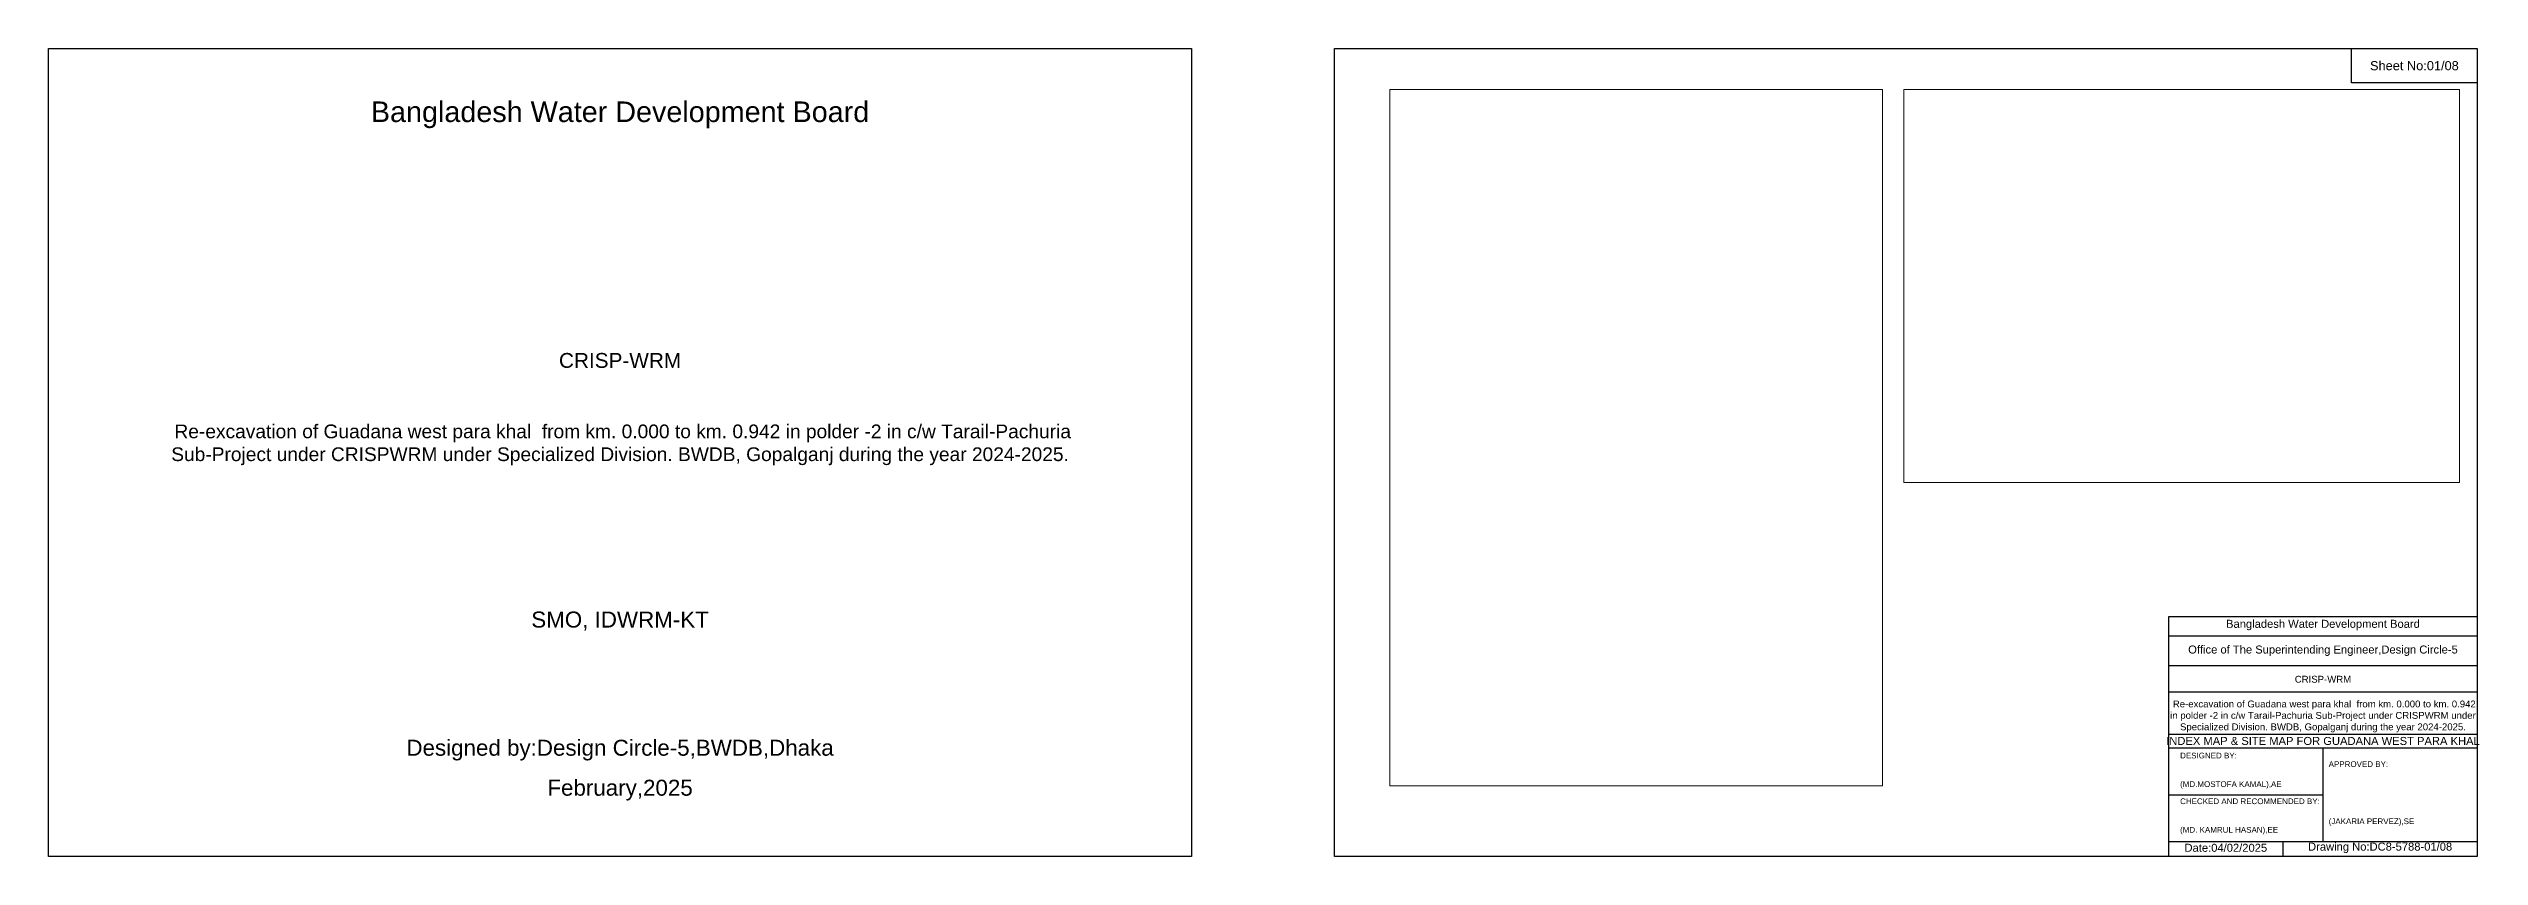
# Model space of a CAD drawing. Header units: inches. Extents: x 91000 to 188000, y -5656 to 0.
# Drawn here: x 91000 to 108015, y -5656 to 0 of the extents above; entities that cross this region are included whole.
import ezdxf

# ---------------------------------------------------------------- set-up
doc = ezdxf.new("R2010")
doc.units = ezdxf.units.IN
doc.header["$LTSCALE"] = 7
doc.header["$MEASUREMENT"] = 0
doc.layers.add('Cross Section Labels', color=7, linetype='Continuous', lineweight=9)
doc.styles.get("Standard").update_dxf_attribs({"font": 'arial.ttf'})
picture_1 = doc.add_image_def('image1.jpeg', size_in_pixel=(4960, 3507))
picture_2 = doc.add_image_def('image2.jpeg', size_in_pixel=(3507, 4960))

msp = doc.modelspace()

# ---------------------------------------------------------------- linework, layer by layer
for points in [[(91000, 0), (99000, 0), (99000, -5656), (91000, -5656)], [(100000, 0), (108000, 0), (108000, -5656), (100000, -5656)], [(107120, 0), (108000, 0), (108000, -240), (107120, -240)]]:
    msp.add_lwpolyline(points, close=True)
for points in [[(105840, -5656), (105840, -3976), (108000, -3976)], [(105840, -4112), (108000, -4112)], [(105840, -4320), (108000, -4320)], [(105840, -4504), (108000, -4504)], [(105840, -4800), (108000, -4800)], [(105840, -4896), (108000, -4896)], [(106920, -4896), (106920, -5552)], [(105840, -5224), (106920, -5224)], [(105840, -5552), (108000, -5552)], [(106640, -5552), (106640, -5656)]]:
    msp.add_lwpolyline(points)

# ---------------------------------------------------------------- texts
at = {"attachment_point": 5}
for s, insert, char_height in [('Sheet No:01/08', (107560, -120), 64), ('Bangladesh Water Development Board', (95000, -464), 144), ('Bangladesh Water Development Board', (106920, -4036), 56), ('Office of The Superintending Engineer,Design Circle-5', (106920, -4216), 56), ('Designed by:Design Circle-5,BWDB,Dhaka', (95000, -4912), 112), ('February,2025', (95000, -5192), 112)]:
    msp.add_mtext(s, dxfattribs=dict(at, insert=insert, char_height=char_height))
for s, insert, char_height, width, attachment_point in [('CRISP-WRM', (95000, -2184), 104, 6400, 5), (' Re-excavation of Guadana west para khal  from km. 0.000 to km. 0.942 in polder -2 in c/w Tarail-Pachuria Sub-Project under CRISPWRM under Specialized Division. BWDB, Gopalganj during the year 2024-2025.', (95000, -2632), 96, 6400, 2), ('SMO, IDWRM-KT', (95000, -4008), 112, 6400, 5), ('CRISP-WRM', (106920, -4416), 48, 2240, 5), (' Re-excavation of Guadana west para khal  from km. 0.000 to km. 0.942 in polder -2 in c/w Tarail-Pachuria Sub-Project under CRISPWRM under Specialized Division. BWDB, Gopalganj during the year 2024-2025.', (106920, -4676), 48, 2160, 5), ('INDEX MAP & SITE MAP FOR GUADANA WEST PARA KHAL', (106920, -4848), 56, 2240, 5), ('DESIGNED BY:^J^J^J(MD.MOSTOFA KAMAL),AE', (105920, -5056), 40, 1120, 4), ('APPROVED BY:^J^J^J^J^J^J(JAKARIA PERVEZ),SE', (106960, -5216), 40, 1120, 4), ('CHECKED AND RECOMMENDED BY:^J^J^J(MD. KAMRUL HASAN),EE', (105920, -5376), 40, 1120, 4), ('Date:04/02/2025', (106240, -5596), 56, 1120, 5), ('Drawing No:DC8-5788-01/08', (107320, -5596), 56, 1760, 5)]:
    msp.add_mtext(s, dxfattribs=dict(insert=insert, char_height=char_height, width=width, attachment_point=attachment_point))

# ---------------------------------------------------------------- pictures from other files: only their frames are drawn
at = {"layer": 'Cross Section Labels'}
image = msp.add_image(picture_2, insert=(100389, -5162), size_in_units=(3447, 4875), dxfattribs=at)
image.dxf.flags = 7
image = msp.add_image(picture_1, insert=(103986, -3037), size_in_units=(3890, 2750), dxfattribs=at)
image.dxf.flags = 7

doc.saveas('drawing.dxf')
